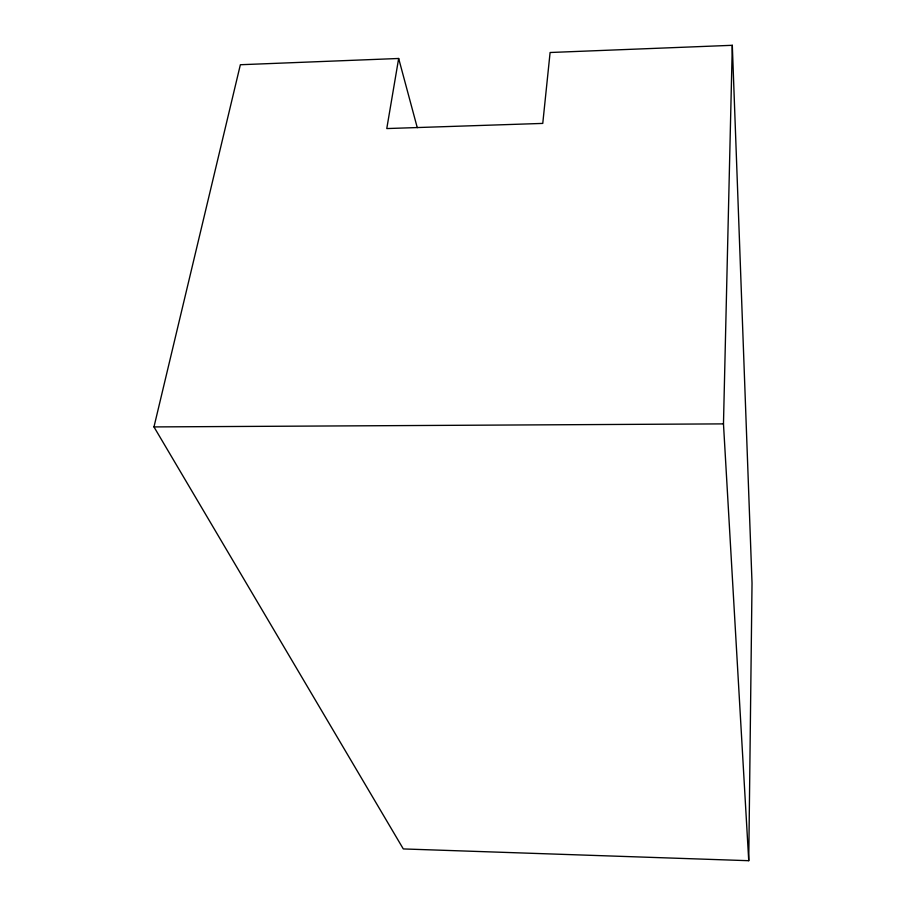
<?xml version="1.0" encoding="UTF-8"?>
<svg xmlns="http://www.w3.org/2000/svg" width="906" height="906" viewBox="0 0 906 906"><rect width="100%" height="100%" fill="white"/><g stroke="black" fill="none" stroke-linecap="round" stroke-linejoin="round"><path stroke-width="1.36" d="M748.741 860.7L752.025 583.124L732.308 45.3L550.101 52.503L542.762 123.409L386.771 128.561L398.663 58.482L240.362 64.734L153.975 426.919L403.306 848.933L748.741 860.7L723.475 423.883L732.308 45.3M153.975 426.919L723.475 423.883M398.663 58.482L417.27 127.655"/></g></svg>
